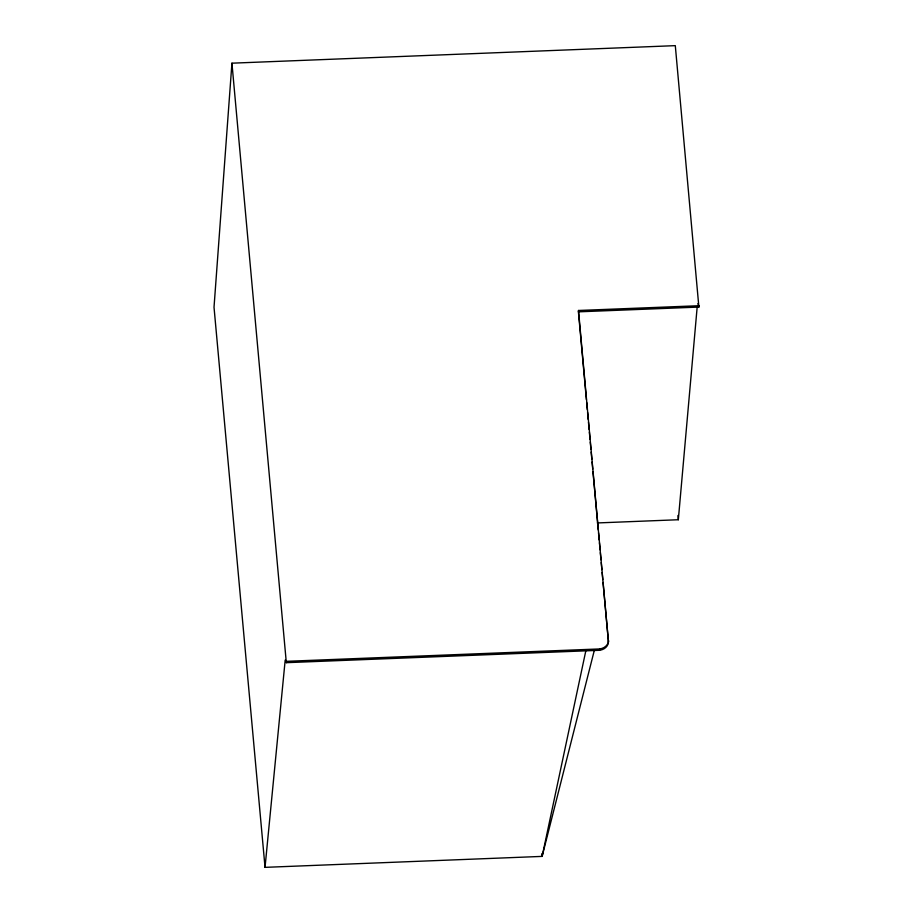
<?xml version="1.0" encoding="UTF-8"?>
<svg xmlns="http://www.w3.org/2000/svg" width="913" height="913" viewBox="0 0 913 913"><rect width="100%" height="100%" fill="white"/><g stroke="black" fill="none" stroke-linecap="round" stroke-linejoin="round"><path stroke-width="1.37" d="M586.408 399.666L578.408 311.835L698.879 307.076L675.3 45.65L231.936 63.18L214.019 307.213L265.032 867.35L542.128 856.394L594.386 650.09M698.981 305.718L578.5 310.477L608.469 641.919A10.888 9.004 4.2 0 1 599.556 650.296L286.317 662.678L231.936 63.18M578.408 311.835L578.5 310.477M599.556 650.296L599.658 648.938A10.888 9.004 4.2 0 0 608.572 640.561M597.33 522.944L678.325 519.737L697.201 306.745M265.032 867.35L285.187 660.099L286.317 662.678M585.792 650.969L542.128 856.394L541.877 853.564M286.42 661.32L599.658 648.938M697.897 303.641L698.879 307.076M677.937 515.48L678.325 519.737M586.66 402.496L587.31 409.583M587.561 412.414L588.212 419.501M588.474 422.331L589.113 429.418M589.376 432.248L590.015 439.336M590.277 442.166L590.916 449.253M591.179 452.083L591.829 459.171M592.081 462.001L592.731 469.088M592.982 471.918L598.277 529.996M598.529 532.827L599.179 539.914M599.442 542.744L600.081 549.831M600.343 552.662L600.982 559.749M601.245 562.579L601.884 569.666M602.146 572.497L602.797 579.584M603.048 582.414L608.469 641.919"/></g></svg>
